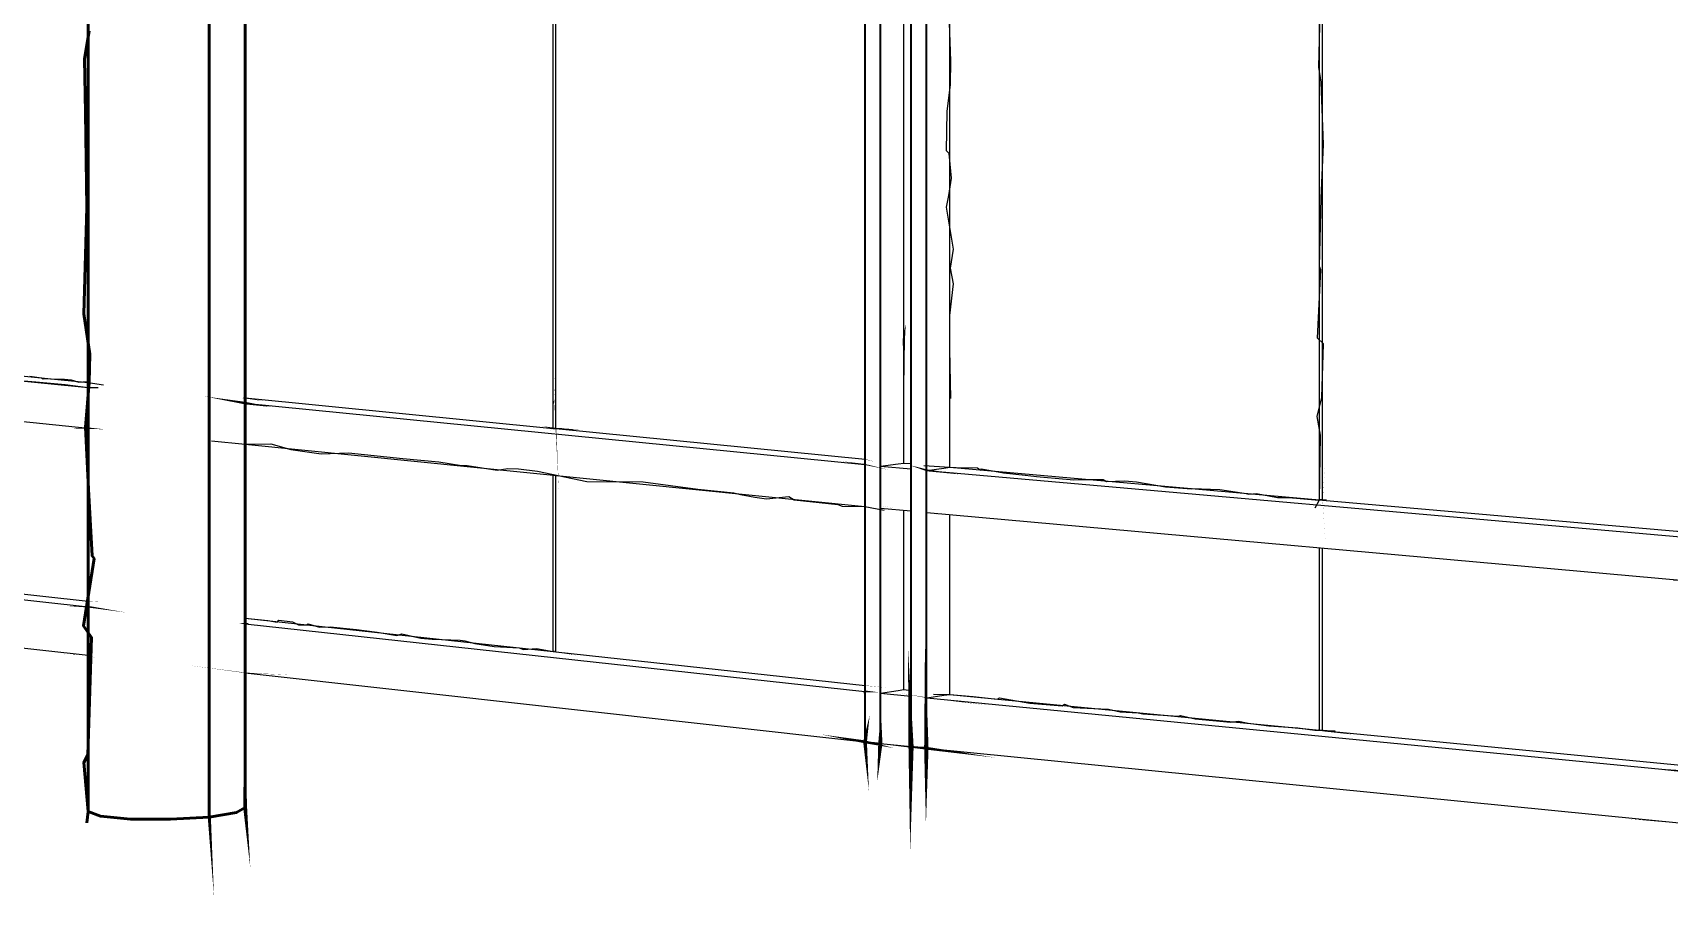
# Model space of a CAD drawing. Header units: inches. Extents: x -877 to 882, y -418 to 410.
# Drawn here: x -281.3 to -125.1, y -351 to -268.5 of the extents above; entities that cross this region are included whole.
import ezdxf

# ---------------------------------------------------------------- set-up
doc = ezdxf.new("R2010")
doc.units = ezdxf.units.IN
doc.header["$LTSCALE"] = 0.5
doc.header["$MEASUREMENT"] = 0
doc.layers.get('0').update_dxf_attribs({"lineweight": 18})
for name, color, linetype, lineweight in [('A-Glaz-Curt', 52, 'Continuous', 35), ('A-Glaz-Curt-Unit', 51, 'Continuous', 25), ('A-Wall', 113, 'Continuous', 35)]:
    doc.layers.add(name, color=color, linetype=linetype, lineweight=lineweight)

# ---------------------------------------------------------------- blocks, each defined once
blk = doc.blocks.new('*U12')
at = {"color": 7, "linetype": 'Continuous', "lineweight": -3}
for p, q in [((-198.16, -297.74), (-198.16, -230.78)), ((-193.76, -298.71), (-193.76, -231.02)), ((-198.16, -309.53), (-198.16, -297.74)), ((-193.76, -309.95), (-193.76, -298.71)), ((-198.71, -309.61), (-198.16, -309.54)), ((-198.16, -309.54), (-198.16, -309.53)), ((-194.33, -310.02), (-193.76, -309.95)), ((-198.16, -331.18), (-198.16, -314.05)), ((-193.76, -331.63), (-193.76, -314.46)), ((-198.71, -331.26), (-198.16, -331.18)), ((-198.16, -331.18), (-198.16, -331.18)), ((-194.33, -331.71), (-193.76, -331.63))]:
    blk.add_line(p, q, dxfattribs=at)
at = {"layer": 'A-Glaz-Curt', "color": 143, "linetype": 'Continuous', "lineweight": 35}
for p, q in [((-201.86, -336.16), (-201.86, -230.57)), ((-200.4, -336.32), (-200.4, -230.65)), ((-197.47, -336.62), (-197.47, -230.81)), ((-196.01, -336.78), (-196.01, -230.9)), ((-201.86, -336.16), (-200.4, -336.32)), ((-200.4, -336.32), (-200.4, -336.32)), ((-197.47, -336.62), (-196.01, -336.78)), ((-196.01, -336.78), (-195.95, -336.77))]:
    blk.add_line(p, q, dxfattribs=at)
at = {"layer": 'A-Glaz-Curt-Unit', "color": 143, "linetype": 'Continuous', "lineweight": 25}
for p, q in [((-231.63, -306.24), (-231.63, -228.88)), ((-231.36, -306.26), (-231.36, -228.9)), ((-158.5, -313.05), (-158.5, -232.96)), ((-158.19, -313.08), (-158.19, -232.98)), ((-327.17, -297.27), (-276, -302.34)), ((-327.17, -301.05), (-276, -306.21)), ((-261.02, -303.82), (-201.88, -309.68)), ((-231.63, -306.24), (-231.36, -306.26)), ((-261.02, -307.73), (-201.88, -313.7)), ((-231.63, -327.54), (-231.63, -310.69)), ((-231.36, -327.57), (-231.36, -310.72)), ((-201.88, -313.7), (-201.88, -309.68)), ((-201.88, -309.68), (-201.86, -309.68)), ((-200.4, -309.83), (-198.71, -309.61)), ((-200.4, -313.84), (-200.4, -309.83)), ((-200.4, -309.83), (-197.48, -310.1)), ((-197.48, -314.12), (-197.48, -310.1)), ((-197.48, -310.1), (-197.47, -310.1)), ((-195.95, -310.24), (-194.33, -310.02)), ((-195.95, -314.26), (-195.95, -310.24)), ((-195.95, -310.24), (-123.66, -316.61)), ((-201.88, -313.7), (-201.86, -313.69)), ((-200.4, -313.84), (-197.48, -314.12)), ((-158.5, -313.05), (-158.19, -313.08)), ((-197.48, -314.12), (-197.47, -314.12)), ((-195.95, -314.26), (-123.66, -320.75)), ((-327.17, -317.67), (-276, -323.26)), ((-158.5, -335.05), (-158.5, -317.63)), ((-158.19, -335.08), (-158.19, -317.65)), ((-327.17, -322.21), (-276, -327.9)), ((-261.02, -324.89), (-201.88, -331.34)), ((-231.63, -327.54), (-231.36, -327.57)), ((-261.02, -329.57), (-201.88, -336.16)), ((-201.88, -336.16), (-201.88, -331.34)), ((-201.88, -331.34), (-201.86, -331.34)), ((-200.4, -331.5), (-198.71, -331.26)), ((-200.4, -336.32), (-200.4, -331.5)), ((-200.4, -331.5), (-197.48, -331.8)), ((-197.48, -336.62), (-197.48, -331.8)), ((-197.48, -331.8), (-197.47, -331.8)), ((-195.95, -331.95), (-194.33, -331.71)), ((-195.95, -336.78), (-195.95, -331.95)), ((-195.95, -331.95), (-123.52, -338.99)), ((-158.5, -335.05), (-158.19, -335.08)), ((-201.88, -336.16), (-201.86, -336.15)), ((-200.4, -336.32), (-197.48, -336.62)), ((-197.48, -336.62), (-197.47, -336.62)), ((-195.95, -336.78), (-123.52, -343.96))]:
    blk.add_line(p, q, dxfattribs=at)
at = {"layer": 'A-Glaz-Curt-Unit', "color": 141, "linetype": 'Continuous', "lineweight": 25}
for p, q in [((-295.57, -299.91), (-276, -301.85)), ((-261.02, -303.33), (-231.63, -306.24)), ((-231.36, -306.26), (-201.86, -309.18)), ((-198.16, -309.54), (-197.47, -309.6)), ((-193.76, -309.95), (-158.5, -313.05)), ((-158.19, -313.08), (-123.66, -316.12)), ((-295.57, -320.58), (-276, -322.72)), ((-261.02, -324.35), (-231.63, -327.54)), ((-231.36, -327.57), (-201.86, -330.79)), ((-198.16, -331.18), (-197.47, -331.25)), ((-193.76, -331.63), (-158.5, -335.05)), ((-158.19, -335.08), (-123.66, -338.42))]:
    blk.add_line(p, q, dxfattribs=at)
at = {"layer": 'A-Wall', "color": 254, "linetype": 'Continuous', "lineweight": 50}
for p, q in [((-276, -342.8), (-276, -226.3)), ((-264.44, -343.34), (-264.44, -226.98)), ((-261.02, -342.43), (-261.02, -227.18)), ((-276, -342.8), (-274.83, -343.25)), ((-274.83, -343.25), (-271.95, -343.53)), ((-271.95, -343.53), (-268.15, -343.56)), ((-268.15, -343.56), (-264.44, -343.34)), ((-264.44, -343.34), (-261.83, -342.92)), ((-261.83, -342.92), (-261.02, -342.43))]:
    blk.add_line(p, q, dxfattribs=at)
blk = doc.blocks.new('New Napkin Sketch')
at = {"layer": 'A-Wall', "color": 7, "linetype": 'Continuous', "lineweight": -3}
for p, q in [((-198.16, -309.53), (-198.16, -297.74)), ((-193.76, -309.95), (-193.76, -298.71)), ((-198.71, -309.61), (-198.16, -309.54)), ((-198.16, -309.54), (-198.16, -309.53)), ((-194.33, -310.02), (-193.76, -309.95)), ((-198.16, -331.18), (-198.16, -314.05)), ((-193.76, -331.63), (-193.76, -314.46)), ((-198.71, -331.26), (-198.16, -331.18)), ((-198.16, -331.18), (-198.16, -331.18)), ((-194.33, -331.71), (-193.76, -331.63))]:
    blk.add_line(p, q, dxfattribs=at)
at = {"layer": 'A-Wall', "color": 143, "linetype": 'Continuous', "lineweight": 25}
for p, q in [((-231.63, -306.24), (-231.36, -306.26)), ((-231.63, -327.54), (-231.63, -310.69)), ((-231.36, -327.57), (-231.36, -310.72)), ((-201.88, -313.7), (-201.88, -309.68)), ((-201.88, -309.68), (-201.86, -309.68)), ((-200.4, -309.83), (-198.71, -309.61)), ((-200.4, -313.84), (-200.4, -309.83)), ((-200.4, -309.83), (-197.48, -310.1)), ((-197.48, -314.12), (-197.48, -310.1)), ((-197.48, -310.1), (-197.47, -310.1)), ((-195.95, -310.24), (-194.33, -310.02)), ((-195.95, -314.26), (-195.95, -310.24)), ((-201.88, -313.7), (-201.86, -313.69)), ((-200.4, -313.84), (-197.48, -314.12)), ((-158.5, -313.05), (-158.19, -313.08)), ((-197.48, -314.12), (-197.47, -314.12)), ((-158.5, -335.05), (-158.5, -317.63)), ((-158.19, -335.08), (-158.19, -317.65)), ((-231.63, -327.54), (-231.36, -327.57)), ((-201.88, -336.16), (-201.88, -331.34)), ((-201.88, -331.34), (-201.86, -331.34)), ((-200.4, -331.5), (-198.71, -331.26)), ((-200.4, -336.32), (-200.4, -331.5)), ((-200.4, -331.5), (-197.48, -331.8)), ((-197.48, -336.62), (-197.48, -331.8)), ((-197.48, -331.8), (-197.47, -331.8)), ((-195.95, -331.95), (-194.33, -331.71)), ((-195.95, -336.78), (-195.95, -331.95)), ((-158.5, -335.05), (-158.19, -335.08)), ((-201.88, -336.16), (-201.86, -336.15)), ((-200.4, -336.32), (-197.48, -336.62)), ((-197.48, -336.62), (-197.47, -336.62))]:
    blk.add_line(p, q, dxfattribs=at)
at = {"layer": 'A-Wall', "color": 141, "linetype": 'Continuous', "lineweight": 25}
for p, q in [((-198.16, -309.54), (-197.47, -309.6)), ((-198.16, -331.18), (-197.47, -331.25))]:
    blk.add_line(p, q, dxfattribs=at)
at = {"layer": 'A-Wall', "color": 143, "linetype": 'Continuous', "lineweight": 35}
for p, q in [((-201.86, -336.16), (-200.4, -336.32)), ((-200.4, -336.32), (-200.4, -336.32)), ((-197.47, -336.62), (-196.01, -336.78)), ((-196.01, -336.78), (-195.95, -336.77))]:
    blk.add_line(p, q, dxfattribs=at)
at = {"layer": 'A-Wall', "color": 254, "linetype": 'Continuous', "lineweight": 50}
for p, q in [((-276, -342.8), (-274.83, -343.25)), ((-274.83, -343.25), (-271.95, -343.53)), ((-271.95, -343.53), (-268.15, -343.56)), ((-268.15, -343.56), (-264.44, -343.34)), ((-264.44, -343.34), (-261.83, -342.92)), ((-261.83, -342.92), (-261.02, -342.43))]:
    blk.add_line(p, q, dxfattribs=at)
at = {"layer": 'A-Wall', "color": 254, "linetype": 'Continuous', "lineweight": 50, "extrusion": (0, 0, -1)}
blk.add_lwpolyline([(276.14, -343.91), (276, -342.8), (276.4, -338.14), (276.03, -337.4), (275.68, -326.2), (276.46, -325.08), (275.44, -318.66), (275.62, -318.39), (275.96, -312.03), (276.25, -306.11), (275.91, -301.85), (275.83, -299.15), (276.43, -295.31), (276.13, -285.14), (276.24, -276.08), (276.34, -270.97), (275.89, -268.29)], dxfattribs=at)
for points in [[(260.53, -348.16, 0, 0.375, 0), (261.02, -342.43, 0.375, 0, 0), (261.08, -334.38, 0, 0, 0), (261.59, -323.39, 0, 0, 0), (261.24, -320.86, 0, 0, 0), (261.27, -311.86, 0, 0, 0), (260.6, -304.43, 0, 0, 0), (261.54, -293.76, 0, 0, 0), (261.5, -286.47, 0, 0, 0), (261.37, -278.05, 0, 0, 0), (261.22, -277.76, 0, 0, 0), (260.51, -273.45, 0, 0, 0), (261.36, -262.03, 0, 0, 0), (260.49, -256.71, 0, 0, 0), (260.83, -249.76, 0, 0, 0), (260.49, -244.84, 0, 0, 0), (261.57, -236.3, 0, 0.443, 0), (261.02, -227.18, 0.443, 0, 0), (261.28, -218.02, 0, 0, 0)], [(263.99, -351, 0, 0.3, 0), (264.44, -343.34, 0.3, 0, 0), (264.53, -337.09, 0, 0, 0), (264.28, -325.72, 0, 0, 0), (264.22, -319.35, 0, 0, 0), (264.18, -313.07, 0, 0, 0), (264.13, -309.24, 0, 0, 0), (264.52, -306.01, 0, 0, 0), (264.67, -295.87, 0, 0, 0), (264.36, -287.5, 0, 0, 0), (264.4, -279.92, 0, 0, 0), (264.67, -274.04, 0, 0, 0), (264.87, -268.75, 0, 0, 0), (264.58, -257.29, 0, 0, 0), (264.39, -256.72, 0, 0, 0), (264.41, -249.99, 0, 0, 0), (264.1, -242.58, 0, 0, 0), (264.24, -242.21, 0, 0, 0), (264.26, -236.78, 0, 0, 0), (264.15, -233.83, 0, 0, 0), (264.84, -227.53, 0, 0.0464, 0), (264.44, -226.98, 0.0464, 0, 0), (264.79, -224.16, 0, 0, 0)]]:
    blk.add_lwpolyline(points, format="xyseb", dxfattribs=at)
at = {"layer": 'A-Wall', "color": 143, "linetype": 'Continuous', "lineweight": 25, "extrusion": (0, 0, -1)}
for points in [[(232.01, -306.46, 0, 0.0142, 0), (231.63, -306.24, 0.0142, 0, 0), (231.48, -300.85, 0, 0, 0), (231.78, -298.03, 0, 0, 0), (232.01, -295.91, 0, 0, 0), (231.29, -291.7, 0, 0, 0), (231.7, -286.51, 0, 0, 0), (231.62, -282.56, 0, 0, 0), (231.99, -278.18, 0, 0, 0), (231.6, -274.52, 0, 0, 0), (231.48, -269.83, 0, 0, 0), (231.64, -262.26, 0, 0, 0), (231.9, -260.64, 0, 0, 0), (231.9, -257.58, 0, 0, 0), (231.95, -255.6, 0, 0, 0), (231.35, -252.65, 0, 0, 0), (231.99, -249.28, 0, 0, 0), (231.42, -246.75, 0, 0, 0), (231.91, -242.4, 0, 0, 0), (231.55, -239.85, 0, 0, 0), (231.91, -235.21, 0, 0, 0), (231.91, -229.57, 0, 0.0169, 0), (231.63, -228.88, 0.0169, 0, 0), (231.81, -224.22, 0, 0, 0)], [(231.07, -312.28, 0, 0.0609, 0), (231.36, -306.26, 0.0609, 0, 0), (231.54, -302.76, 0, 0, 0), (231.54, -298.82, 0, 0, 0), (231.4, -293.41, 0, 0, 0), (231.27, -291.72, 0, 0, 0), (231.66, -289.05, 0, 0, 0), (231.2, -288.52, 0, 0, 0), (231.35, -286.89, 0, 0, 0), (231.4, -281.8, 0, 0, 0), (231.36, -274.85, 0, 0, 0), (231.29, -273.77, 0, 0, 0), (231.32, -273.62, 0, 0, 0), (231.28, -270.7, 0, 0, 0), (231.35, -263.17, 0, 0, 0), (231.61, -260.44, 0, 0, 0), (231.49, -254.72, 0, 0, 0), (231.38, -251.44, 0, 0, 0), (231.41, -247.24, 0, 0, 0), (231.45, -242.37, 0, 0, 0), (231.73, -235.95, 0, 0, 0), (231.08, -230.65, 0, 0.153, 0), (231.36, -228.9, 0.153, 0, 0), (231.6, -228.64, 0, 0, 0)], [(157.91, -317.38, 0, 0.00824, 0), (158.19, -313.08, 0.00824, 0, 0), (157.91, -309, 0, 0, 0), (158.54, -304.16, 0, 0, 0), (157.86, -297.58, 0, 0, 0), (158.43, -294.99, 0, 0, 0), (158, -291.85, 0, 0, 0), (157.99, -291.67, 0, 0, 0), (158.51, -286.39, 0, 0, 0), (157.89, -278.49, 0, 0, 0), (158.32, -274.53, 0, 0, 0), (158.53, -267.4, 0, 0, 0)], [(328.88, -301.03, 0, 0.109, 0), (327.17, -301.05, 0.109, 0, 0), (324.99, -301.46, 0, 0, 0), (321.6, -301.84, 0, 0, 0), (317.58, -302.26, 0, 0, 0), (312.7, -302.45, 0, 0, 0), (308.78, -303.11, 0, 0, 0), (306.94, -303.04, 0, 0, 0), (305.58, -303.28, 0, 0, 0), (305.15, -303.13, 0, 0, 0), (304.02, -303.36, 0, 0, 0), (302.33, -303.43, 0, 0, 0), (298.65, -304.13, 0, 0, 0), (296.81, -304.17, 0, 0, 0), (293.25, -304.61, 0, 0, 0), (289.43, -304.76, 0, 0, 0), (286.79, -305.28, 0, 0, 0), (284.02, -305.19, 0, 0, 0), (280.93, -305.68, 0, 0, 0), (278.78, -305.79, 0, 0, 0), (277.62, -306.24, 0, 0.124, 0), (276, -306.21, 0.124, 0, 0), (274.38, -306.33, 0, 0, 0)], [(264.94, -303.17, 0, 0.241, 0), (261.02, -303.82, 0.241, 0, 0), (258.54, -304.19, 0, 0, 0), (255.72, -304.12, 0, 0, 0), (253.93, -304.62, 0, 0, 0), (248.82, -305.17, 0, 0, 0), (248.22, -305.28, 0, 0, 0), (245.34, -305.26, 0, 0, 0), (245.22, -305.29, 0, 0, 0), (240.92, -305.82, 0, 0, 0), (235.18, -306.11, 0, 0, 0), (234.5, -306.25, 0, 0, 0), (229.66, -306.79, 0, 0, 0), (229.31, -307, 0, 0, 0), (224.13, -307.77, 0, 0, 0), (222.99, -307.36, 0, 0, 0), (218.43, -307.98, 0, 0, 0), (214.75, -308.29, 0, 0, 0), (211.39, -308.54, 0, 0, 0), (209.01, -309.05, 0, 0, 0), (206.59, -309.09, 0, 0, 0), (204.02, -309.38, 0, 0.102, 0), (201.88, -309.68, 0.102, 0, 0), (199.6, -310.19, 0, 0, 0)], [(197.66, -309.73, 0, 0.182, 0), (195.95, -310.24, 0.182, 0, 0), (192.9, -310.62, 0, 0, 0), (188.12, -310.78, 0, 0, 0), (184.79, -311.31, 0, 0, 0), (178.49, -311.59, 0, 0, 0), (175.81, -312.31, 0, 0, 0), (172.4, -312.3, 0, 0, 0), (172.33, -312.39, 0, 0, 0), (167.51, -312.47, 0, 0, 0), (161.93, -313.23, 0, 0, 0), (159.65, -313.31, 0, 0, 0), (157.02, -313.9, 0, 0, 0), (150.84, -314.13, 0, 0, 0), (149.98, -314.33, 0, 0, 0), (145.14, -314.55, 0, 0, 0), (138.79, -315.24, 0, 0, 0), (137.49, -315.19, 0, 0, 0), (131.83, -316.09, 0, 0, 0), (130.35, -315.82, 0, 0, 0), (123.77, -316.63, 0, 0.0862, 0), (123.66, -316.61, 0.0862, 0, 0), (123.02, -316.97, 0, 0, 0)], [(201.11, -313.52, 0, 0.00234, 0), (195.95, -314.26, 0.00234, 0, 0), (194.51, -314.53, 0, 0, 0), (188.12, -314.7, 0, 0, 0), (186.6, -315.13, 0, 0, 0), (181.7, -315.24, 0, 0, 0), (175.51, -315.85, 0, 0, 0), (171.21, -316.68, 0, 0, 0), (164.34, -317.32, 0, 0, 0), (163.83, -316.92, 0, 0, 0), (160.68, -317.41, 0, 0, 0), (159.33, -317.45, 0, 0, 0), (153.06, -318.35, 0, 0, 0), (150.42, -318.28, 0, 0, 0), (144.67, -318.97, 0, 0, 0), (144.5, -318.61, 0, 0, 0), (139.38, -319.08, 0, 0, 0), (136.26, -319.9, 0, 0, 0), (131.05, -319.96, 0, 0, 0), (130.64, -320.39, 0, 0, 0), (126.24, -320.51, 0, 0, 0), (124.82, -320.76, 0, 0.0769, 0), (123.66, -320.75, 0.0769, 0, 0), (119.28, -321.13, 0, 0, 0)], [(329.86, -317.18, 0, 0.113, 0), (327.17, -317.67, 0.113, 0, 0), (324.05, -317.79, 0, 0, 0), (321.43, -318.4, 0, 0, 0), (321, -318.33, 0, 0, 0), (316.45, -318.59, 0, 0, 0), (311.96, -319.08, 0, 0, 0), (308.03, -319.88, 0, 0, 0), (307.15, -319.7, 0, 0, 0), (306.69, -319.86, 0, 0, 0), (303.68, -320.23, 0, 0, 0), (301.82, -320.4, 0, 0, 0), (299.92, -320.39, 0, 0, 0), (295.63, -321.27, 0, 0, 0), (293.02, -321.43, 0, 0, 0), (288.97, -321.66, 0, 0, 0), (287.31, -322.05, 0, 0, 0), (286.26, -322.21, 0, 0, 0), (281.72, -322.7, 0, 0, 0), (280.83, -322.47, 0, 0, 0), (278.16, -323.18, 0, 0.156, 0), (276, -323.26, 0.156, 0, 0), (272.34, -323.82, 0, 0, 0)], [(329.59, -321.81, 0, 0.221, 0), (327.17, -322.21, 0.221, 0, 0), (322.62, -322.76, 0, 0, 0), (322.26, -322.74, 0, 0, 0), (321.45, -323.03, 0, 0, 0), (320.04, -322.98, 0, 0, 0), (316.43, -323.58, 0, 0, 0), (311.52, -323.85, 0, 0, 0), (306.81, -324.44, 0, 0, 0), (306.35, -324.7, 0, 0, 0), (304.04, -324.76, 0, 0, 0), (300.24, -325.39, 0, 0, 0), (300.16, -325.36, 0, 0, 0), (296.14, -325.77, 0, 0, 0), (293.82, -325.97, 0, 0, 0), (291.92, -325.93, 0, 0, 0), (291.61, -326.38, 0, 0, 0), (289.05, -326.29, 0, 0, 0), (288.94, -326.28, 0, 0, 0), (285.89, -326.84, 0, 0, 0), (281.65, -327.52, 0, 0, 0), (278.68, -327.81, 0, 0.0123, 0), (276, -327.9, 0.0123, 0, 0), (275.02, -328.22, 0, 0, 0)], [(261.67, -324.8, 0, 0.138, 0), (261.02, -324.89, 0.138, 0, 0), (260.62, -324.82, 0, 0, 0), (255.5, -325.28, 0, 0, 0), (250.46, -325.93, 0, 0, 0), (244.64, -326.73, 0, 0, 0), (241.29, -327.32, 0, 0, 0), (238, -327.48, 0, 0, 0), (232.19, -328.3, 0, 0, 0), (230.48, -328.4, 0, 0, 0), (228.51, -328.31, 0, 0, 0), (224.18, -329.07, 0, 0, 0), (223.35, -329.18, 0, 0, 0), (221.29, -329.15, 0, 0, 0), (220.58, -329.27, 0, 0, 0), (219.66, -329.55, 0, 0, 0), (214.08, -330.14, 0, 0, 0), (210.83, -330.17, 0, 0, 0), (207.28, -330.77, 0, 0, 0), (203.96, -330.94, 0, 0, 0), (202.03, -331.54, 0, 0.161, 0), (201.88, -331.34, 0.161, 0, 0), (200.45, -331.44, 0, 0, 0)], [(266.69, -328.82, 0, 0.0401, 0), (261.02, -329.57, 0.0401, 0, 0), (256.4, -329.8, 0, 0, 0), (252.48, -330.52, 0, 0, 0), (249.92, -330.82, 0, 0, 0), (244.53, -331.13, 0, 0, 0), (243.13, -331.64, 0, 0, 0), (239.42, -331.9, 0, 0, 0), (234.1, -332.83, 0, 0, 0), (231.26, -333.07, 0, 0, 0), (226.67, -333.31, 0, 0, 0), (224.09, -333.45, 0, 0, 0), (221.62, -334.15, 0, 0, 0), (220.93, -334.06, 0, 0, 0), (219.68, -334.27, 0, 0, 0), (213.78, -334.66, 0, 0, 0), (213.43, -335.16, 0, 0, 0), (208.17, -335.45, 0, 0, 0), (206.07, -335.45, 0, 0.276, 0), (201.88, -336.16, 0.276, 0, 0), (199.09, -336.76, 0, 0, 0)], [(198.38, -331.53, 0, 0.0569, 0), (195.95, -331.95, 0.0569, 0, 0), (189.9, -332.7, 0, 0, 0), (187.82, -332.76, 0, 0, 0), (186.58, -333.05, 0, 0, 0), (185.72, -332.63, 0, 0, 0), (180.66, -333.2, 0, 0, 0), (178.39, -333.84, 0, 0, 0), (173.48, -333.84, 0, 0, 0), (167.84, -334.59, 0, 0, 0), (164.11, -334.97, 0, 0, 0), (160.75, -335.14, 0, 0, 0), (156.78, -335.56, 0, 0, 0), (149.98, -336.66, 0, 0, 0), (142.81, -337.08, 0, 0, 0), (136.04, -337.62, 0, 0, 0), (130.8, -338.16, 0, 0, 0), (128.04, -338.6, 0, 0.185, 0), (123.52, -338.99, 0.185, 0, 0), (116.89, -339.69, 0, 0, 0)], [(199.44, -336.48, 0, 0.264, 0), (195.95, -336.78, 0.264, 0, 0), (189.3, -337.69, 0, 0, 0), (184.75, -337.94, 0, 0, 0), (179.8, -338.27, 0, 0, 0), (172.68, -338.96, 0, 0, 0), (166.91, -339.76, 0, 0, 0), (161.52, -340.31, 0, 0, 0), (160.98, -340.17, 0, 0, 0), (157.22, -340.56, 0, 0, 0), (153.77, -341.03, 0, 0, 0), (148.36, -341.13, 0, 0, 0), (147.49, -341.67, 0, 0, 0), (145.46, -341.89, 0, 0, 0), (145.33, -342.16, 0, 0, 0), (140.42, -342.22, 0, 0, 0), (137.93, -342.56, 0, 0, 0), (131.74, -343.42, 0, 0, 0), (128.92, -343.53, 0, 0.0856, 0), (123.52, -343.96, 0.0856, 0, 0), (119.11, -344.17, 0, 0, 0)]]:
    blk.add_lwpolyline(points, format="xyseb", dxfattribs=at)
at = {"layer": 'A-Wall', "color": 143, "linetype": 'Continuous', "lineweight": 35, "extrusion": (0, 0, -1)}
for points in [[(200.7, -340.01, 0, 0.403, 0), (200.4, -336.32, 0.403, 0, 0), (200.34, -333.26, 0, 0, 0), (200.31, -331.47, 0, 0, 0), (200.39, -321.38, 0, 0, 0), (200.02, -311.28, 0, 0, 0), (200.61, -301.35, 0, 0, 0), (200.14, -292.7, 0, 0, 0), (200.85, -291.57, 0, 0, 0), (200.05, -288.28, 0, 0, 0), (199.93, -283.95, 0, 0, 0), (200.63, -283.37, 0, 0, 0), (200.06, -274.14, 0, 0, 0), (200.85, -265.29, 0, 0, 0), (200.57, -258.92, 0, 0, 0), (200.2, -249.25, 0, 0, 0), (200.03, -240.34, 0, 0, 0), (200.33, -231.45, 0, 0.0394, 0), (200.4, -230.65, 0.0394, 0, 0), (200.48, -223.69, 0, 0, 0)], [(196.05, -344.06, 0, 0.421, 0), (196.01, -336.78, 0.421, 0, 0), (196.14, -326.8, 0, 0, 0), (196.3, -325.28, 0, 0, 0), (195.85, -324.02, 0, 0, 0), (196.02, -319.19, 0, 0, 0), (196.29, -315.23, 0, 0, 0), (196.24, -304.83, 0, 0, 0), (196.26, -302.74, 0, 0, 0), (196.32, -296.4, 0, 0, 0), (195.77, -288.76, 0, 0, 0), (196.27, -283.12, 0, 0, 0), (195.58, -278.8, 0, 0, 0), (195.89, -270.05, 0, 0, 0), (196.34, -264.48, 0, 0, 0), (195.9, -255.38, 0, 0, 0), (196.37, -254.69, 0, 0, 0), (196.05, -246.05, 0, 0, 0), (195.96, -243.45, 0, 0, 0), (196.32, -237.87, 0, 0, 0), (195.64, -234.96, 0, 0.0172, 0), (196.01, -230.9, 0.0172, 0, 0), (196.03, -224.04, 0, 0, 0)], [(201.49, -340.86, 0, 0.36, 0), (201.86, -336.16, 0.36, 0, 0), (201.42, -333.63, 0, 0, 0), (202.12, -327.96, 0, 0, 0), (201.37, -325.1, 0, 0, 0), (201.9, -316.48, 0, 0, 0), (201.97, -308.29, 0, 0, 0), (201.81, -300.54, 0, 0, 0), (202.33, -294.4, 0, 0, 0), (201.78, -291.34, 0, 0, 0), (202.15, -285.32, 0, 0, 0), (202.07, -276.93, 0, 0, 0), (201.44, -266.73, 0, 0, 0), (202.33, -259.15, 0, 0, 0), (202.03, -258.51, 0, 0, 0), (201.89, -253.61, 0, 0, 0), (201.97, -247.97, 0, 0, 0), (202.05, -242.47, 0, 0, 0), (201.74, -242.14, 0, 0, 0), (202.3, -232.86, 0, 0, 0), (201.8, -231.37, 0, 0.0286, 0), (201.86, -230.57, 0.0286, 0, 0), (201.8, -226.84, 0, 0, 0)], [(197.55, -346.62, 0, 0.493, 0), (197.47, -336.62, 0.493, 0, 0), (197.76, -327.21, 0, 0, 0), (197.39, -318.35, 0, 0, 0), (197.04, -317.44, 0, 0, 0), (197.33, -308.31, 0, 0, 0), (196.98, -303.93, 0, 0, 0), (197.98, -303.03, 0, 0, 0), (197.02, -299.32, 0, 0, 0), (197.98, -289.28, 0, 0, 0), (197.15, -288.62, 0, 0, 0), (197.81, -283.73, 0, 0, 0), (197.3, -280.41, 0, 0, 0), (197.38, -273.44, 0, 0, 0), (197.28, -264.38, 0, 0, 0), (197.93, -260.53, 0, 0, 0), (197.48, -254.38, 0, 0, 0), (197.16, -245.93, 0, 0, 0), (197.9, -243.66, 0, 0, 0), (197.27, -243.08, 0, 0, 0), (197.64, -234.4, 0, 0.224, 0), (197.47, -230.81, 0.224, 0, 0), (197.93, -229.11, 0, 0, 0)]]:
    blk.add_lwpolyline(points, format="xyseb", dxfattribs=at)
at = {"layer": 'A-Wall', "color": 143, "linetype": 'Continuous', "lineweight": 25, "extrusion": (0, 0, -1)}
for points in [[(158.89, -313.83), (158.5, -313.05), (158.4, -306.88), (158.71, -305.11), (158.27, -303.28), (158.1, -298.16), (158.67, -297.62), (158.36, -291.11), (158.48, -290.77), (158.34, -284.26), (158.11, -279.13), (158.32, -273.18), (158.55, -271.74), (158.38, -265.16)], [(284.48, -301.5), (280.98, -301.79), (278.18, -302.03), (276, -302.34), (275.06, -302.33)], [(264.24, -307.42), (261.02, -307.73), (258.58, -307.71), (256.66, -308.24), (253.77, -308.67), (251.15, -308.57), (245.97, -309.1), (242.52, -309.42), (240.37, -309.77), (239.82, -309.78), (236.96, -310.22), (235.96, -310.07), (234.92, -310.09), (233.13, -310.32), (228.42, -311.29), (223.02, -311.33), (217.83, -312.05), (214.37, -312.39), (213.75, -312.56), (212.38, -312.79), (211.27, -312.97), (209.13, -312.73), (208.61, -313.04), (204.46, -313.49), (204.05, -313.67), (201.88, -313.7), (200.04, -314.04)]]:
    blk.add_lwpolyline(points, dxfattribs=at)
at = {"layer": 'A-Wall', "color": 7, "linetype": 'Continuous', "lineweight": -3, "extrusion": (0, 0, -1)}
blk.add_lwpolyline([(193.68, -303.38), (193.76, -298.71), (193.77, -295.47), (193.43, -292.43), (193.71, -290.93), (193.43, -289.12), (194.09, -285.11), (193.87, -283.99), (193.61, -282.34), (193.83, -279.99), (194.08, -279.74), (194.03, -275.98), (193.71, -273.41), (193.67, -271.17), (193.9, -264.74)], dxfattribs=at)
blk.add_lwpolyline([(198.12, -303.07, 0, 0.222, 0), (198.16, -297.74, 0.222, 0, 0), (197.97, -296.23, 0, 0, 0), (197.84, -294.4, 0, 0, 0), (198.49, -291.12, 0, 0, 0), (198.3, -289.71, 0, 0, 0), (198.08, -287.12, 0, 0, 0), (198.08, -285.22, 0, 0, 0), (198.05, -279.98, 0, 0, 0), (198.08, -277.15, 0, 0, 0), (198.2, -276.89, 0, 0, 0), (198.45, -271.38, 0, 0, 0), (197.87, -269.12, 0, 0, 0), (198.07, -268.34, 0, 0, 0), (197.99, -264.55, 0, 0, 0), (198.42, -260.17, 0, 0, 0), (198.18, -253.93, 0, 0, 0), (198.46, -252.36, 0, 0, 0), (197.95, -245.98, 0, 0, 0), (198.14, -244.26, 0, 0, 0), (198.01, -237.73, 0, 0, 0), (198.26, -233.35, 0, 0.052, 0), (198.16, -230.78, 0.052, 0, 0), (198.2, -229.32, 0, 0, 0)], format="xyseb", dxfattribs=at)
at = {"layer": 'A-Wall', "color": 141, "linetype": 'Continuous', "lineweight": 25, "extrusion": (0, 0, -1)}
for points in [[(281.56, -301.24), (280.44, -301.4), (280.34, -301.52), (280.26, -301.48), (279.58, -301.51), (278.25, -301.54), (277.62, -301.6), (276.9, -301.83), (276.14, -301.75), (276, -301.85), (274.53, -302.07)], [(196.24, -309.79), (193.76, -309.95), (193.16, -309.97), (191.13, -310.01), (190.85, -310.23), (190.74, -310.1), (188.64, -310.49), (186.59, -310.71), (185.51, -310.83), (184.79, -310.9), (181.93, -311.15), (181.3, -311.11), (179.12, -311.1), (178.81, -311.31), (177.1, -311.24), (175.97, -311.34), (173.19, -311.8), (170.71, -312.01), (170.63, -311.97), (168.01, -312.08), (165.48, -312.46), (165.22, -312.53), (164.5, -312.46), (162.49, -312.82), (161.43, -312.84), (158.89, -313.05), (158.5, -313.05), (157.83, -313.05)], [(261.02, -324.2), (261.02, -324.35), (258.86, -324.58), (257.95, -324.73), (257.79, -324.56), (256.49, -324.7), (255.93, -324.99), (255.15, -324.99), (255.02, -324.9), (253.93, -325.21), (252.91, -325.17), (250.39, -325.44), (248.43, -325.68), (246.54, -326.01), (246.07, -325.84), (244.24, -326.25), (243.17, -326.36), (240.49, -326.47), (240.04, -326.52), (239.09, -326.77), (237.26, -327.07), (234.87, -327.2), (234.45, -327.34), (233.21, -327.24), (231.63, -327.54), (231.51, -327.46)], [(195.32, -331.62), (193.76, -331.63), (191.54, -331.83), (189.26, -332.08), (189.02, -331.96), (186.14, -332.48), (183.06, -332.72), (182.83, -332.57), (181.99, -332.87), (178.68, -333.04), (178.63, -333.05), (177.51, -333.31), (175.78, -333.4), (175.35, -333.48), (171.99, -333.71), (171.74, -333.65), (170.36, -333.95), (168.66, -334.11), (166.98, -334.28), (166.21, -334.2), (165.3, -334.39), (163.32, -334.64), (160.57, -334.84), (158.93, -335.04), (158.5, -335.05), (156.99, -335.12)]]:
    blk.add_lwpolyline(points, dxfattribs=at)
for points in [[(261.33, -303.34, 0, 0.102, 0), (261.02, -303.33, 0.102, 0, 0), (259.24, -303.63, 0, 0, 0), (257.24, -303.58, 0, 0, 0), (255.64, -304, 0, 0, 0), (254.16, -303.97, 0, 0, 0), (252.66, -304.26, 0, 0, 0), (251.22, -304.28, 0, 0, 0), (250.76, -304.2, 0, 0, 0), (250.68, -304.5, 0, 0, 0), (247.86, -304.49, 0, 0, 0), (246.22, -304.69, 0, 0, 0), (245.73, -304.75, 0, 0, 0), (245.03, -304.88, 0, 0, 0), (242.57, -305.17, 0, 0, 0), (241.74, -305.21, 0, 0, 0), (240.61, -305.32, 0, 0, 0), (239.27, -305.45, 0, 0, 0), (237, -305.83, 0, 0, 0), (236.23, -305.78, 0, 0, 0), (233.47, -306.2, 0, 0, 0), (232.47, -306.01, 0, 0, 0), (231.68, -306.31, 0, 0.133, 0), (231.63, -306.24, 0.133, 0, 0), (230.62, -306.22, 0, 0, 0)], [(232.69, -306.02, 0, 0.142, 0), (231.36, -306.26, 0.142, 0, 0), (228.81, -306.37, 0, 0, 0), (227.39, -306.66, 0, 0, 0), (226.77, -306.74, 0, 0, 0), (225.37, -306.9, 0, 0, 0), (222.54, -307.08, 0, 0, 0), (220.74, -307.37, 0, 0, 0), (218.41, -307.57, 0, 0, 0), (216.54, -307.8, 0, 0, 0), (215.95, -307.93, 0, 0, 0), (213.58, -307.91, 0, 0, 0), (212.17, -308.16, 0, 0, 0), (211.28, -308.12, 0, 0, 0), (209.23, -308.31, 0, 0, 0), (208.4, -308.42, 0, 0, 0), (208.34, -308.59, 0, 0, 0), (208, -308.47, 0, 0, 0), (206.95, -308.79, 0, 0, 0), (206.91, -308.82, 0, 0, 0), (205.16, -308.91, 0, 0, 0), (202.66, -309.15, 0, 0.0478, 0), (201.86, -309.18, 0.0478, 0, 0), (200.95, -309.41, 0, 0, 0)], [(158.53, -312.96, 0, 0.16, 0), (158.19, -313.08, 0.16, 0, 0), (157.77, -313.19, 0, 0, 0), (155.3, -313.26, 0, 0, 0), (154.33, -313.54, 0, 0, 0), (152.63, -313.56, 0, 0, 0), (151.95, -313.77, 0, 0, 0), (150.68, -313.85, 0, 0, 0), (147.27, -313.87, 0, 0, 0), (144.18, -314.34, 0, 0, 0), (142.21, -314.37, 0, 0, 0), (139.02, -314.79, 0, 0, 0), (135.95, -315.2, 0, 0, 0), (135, -315.19, 0, 0, 0), (133.36, -315.4, 0, 0, 0), (131.91, -315.34, 0, 0, 0), (129.75, -315.45, 0, 0, 0), (128.05, -315.8, 0, 0, 0), (124.99, -315.98, 0, 0.143, 0), (123.66, -316.12, 0.143, 0, 0), (120.53, -316.25, 0, 0, 0)], [(296.17, -320.59, 0, 0.0115, 0), (295.57, -320.58, 0.0115, 0, 0), (293.94, -320.83, 0, 0, 0), (292.75, -320.85, 0, 0, 0), (291.47, -321.05, 0, 0, 0), (290.21, -321.17, 0, 0, 0), (288.58, -321.3, 0, 0, 0), (288.54, -321.36, 0, 0, 0), (287.2, -321.41, 0, 0, 0), (286.13, -321.68, 0, 0, 0), (285.33, -321.63, 0, 0, 0), (284.78, -321.81, 0, 0, 0), (284.22, -321.78, 0, 0, 0), (282.67, -322.07, 0, 0, 0), (281.19, -322.06, 0, 0, 0), (279.27, -322.38, 0, 0, 0), (277.91, -322.49, 0, 0.032, 0), (276, -322.72, 0.032, 0, 0), (274.62, -322.79, 0, 0, 0)], [(233.44, -327.28, 0, 0.067, 0), (231.36, -327.57, 0.067, 0, 0), (229.41, -327.9, 0, 0, 0), (227.05, -328.15, 0, 0, 0), (224.33, -328.31, 0, 0, 0), (222.15, -328.56, 0, 0, 0), (220.99, -328.73, 0, 0, 0), (218.11, -329.04, 0, 0, 0), (217.91, -329.04, 0, 0, 0), (215.97, -329.13, 0, 0, 0), (215.36, -329.4, 0, 0, 0), (213.88, -329.38, 0, 0, 0), (211.81, -329.79, 0, 0, 0), (210.56, -329.83, 0, 0, 0), (208.34, -330.01, 0, 0, 0), (206.78, -330.25, 0, 0, 0), (206.74, -330.14, 0, 0, 0), (204.88, -330.47, 0, 0, 0), (203.2, -330.66, 0, 0.0252, 0), (201.86, -330.79, 0.0252, 0, 0), (199.56, -331.01, 0, 0, 0)], [(158.62, -334.98, 0, 0.147, 0), (158.19, -335.08, 0.147, 0, 0), (155.32, -335.46, 0, 0, 0), (154.15, -335.46, 0, 0, 0), (151.31, -335.6, 0, 0, 0), (149.33, -335.93, 0, 0, 0), (148.91, -335.91, 0, 0, 0), (147.96, -336, 0, 0, 0), (147.19, -335.98, 0, 0, 0), (146.33, -336.36, 0, 0, 0), (142.92, -336.49, 0, 0, 0), (142.02, -336.52, 0, 0, 0), (140.22, -336.82, 0, 0, 0), (136.78, -337.13, 0, 0, 0), (136.19, -337.24, 0, 0, 0), (132.81, -337.51, 0, 0, 0), (129.76, -337.95, 0, 0, 0), (127.47, -338.21, 0, 0, 0), (127.14, -338.15, 0, 0, 0), (126.47, -338.18, 0, 0, 0), (125.35, -338.41, 0, 0, 0), (124.45, -338.38, 0, 0.096, 0), (123.66, -338.42, 0.096, 0, 0), (120.91, -338.73, 0, 0, 0)]]:
    blk.add_lwpolyline(points, format="xyseb", dxfattribs=at)

msp = doc.modelspace()

# ---------------------------------------------------------------- block references
msp.add_blockref('New Napkin Sketch', (0, 0))
at = {"color": 7, "linetype": 'Continuous', "lineweight": -3}
msp.add_blockref('*U12', (0, 0), dxfattribs=at)

doc.saveas('drawing.dxf')
